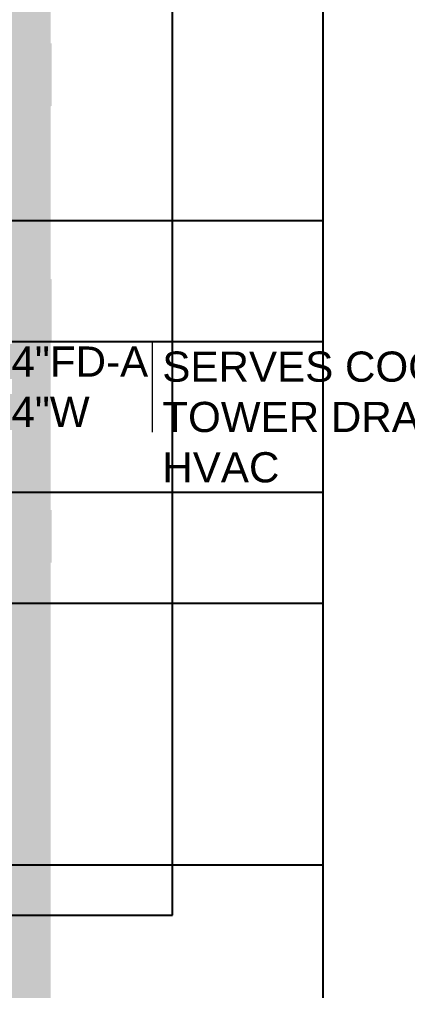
# Model space of a CAD drawing. Extents: x -6836 to 13740, y -142 to 3166.
# Drawn here: x 1373.7 to 1431.6, y 893.2 to 1038 of the extents above; entities that cross this region are included whole.
import ezdxf
from ezdxf import colors
from ezdxf.entities.mleader import LeaderData, LeaderLine
from ezdxf.enums import TextEntityAlignment as Align
from ezdxf.math import Vec2, Vec3

# ---------------------------------------------------------------- set-up
doc = ezdxf.new("R2010")
doc.units = 0
doc.header["$LTSCALE"] = 18
doc.header["$MEASUREMENT"] = 0
doc.linetypes.add('VENT', pattern=[0.30000000000000004, 0.2, -0.1])
for name, color, linetype, lineweight in [('G-ANNO-TEXT', 70, 'Continuous', 0), ('P-WH-EXH-N', 133, 'VENT', 60), ('P-WH-EXH-N @ 768', 133, 'VENT', 60)]:
    doc.layers.add(name, color=color, linetype=linetype, lineweight=lineweight)
doc.layers.add('P-IW-N', color=1, linetype='Continuous')
doc.layers.add('P-IW-N @ 768', color=1, linetype='Continuous')
doc.styles.add('Arial', font='arial.ttf')

# ---------------------------------------------------------------- blocks, each defined once
blk = doc.blocks.new('*U131')
at = {"layer": 'DEFPOINTS'}
blk.add_lwpolyline([(-0.15625, -0.06249999999999999), (0.15625, -0.0625), (0.15625, 0.0625), (-0.15625, 0.0625)], close=True, dxfattribs=at)
at = {"style": 'Arial'}
blk.add_text('EXH', height=0.078125, dxfattribs=at).set_placement((-2.775557561562891e-17, -2.775557561562891e-17), align=Align.MIDDLE)
blk = doc.blocks.new('*U2901')
at = {"layer": 'P-WH-EXH-N @ 768', "linetype": 'ByBlock', "lineweight": -2, "xscale": 768, "yscale": 768, "zscale": 768}
blk.add_blockref('*U131', (1299, 919.5), dxfattribs=at)
blk = doc.blocks.new('*U2902')
at = {"layer": 'P-WH-EXH-N @ 768', "linetype": 'ByBlock', "lineweight": -2, "xscale": 768, "yscale": 768, "zscale": 768}
blk.add_blockref('*U131', (1299, 960), dxfattribs=at)
blk = doc.blocks.new('*U2903')
at = {"layer": 'P-WH-EXH-N @ 768', "linetype": 'ByBlock', "lineweight": -2, "xscale": 768, "yscale": 768, "zscale": 768}
blk.add_blockref('*U131', (1299, 999), dxfattribs=at)
blk = doc.blocks.new('*U2904')
at = {"layer": 'P-WH-EXH-N @ 768', "linetype": 'ByBlock', "lineweight": -2, "xscale": 768, "yscale": 768, "zscale": 768}
blk.add_blockref('*U131', (1299, 1038), dxfattribs=at)
blk = doc.blocks.new('*U65')
at = {"layer": 'DEFPOINTS'}
blk.add_lwpolyline([(-0.125, -0.06249999999999999), (0.125, -0.06249999999999998), (0.125, 0.06250000000000003), (-0.125, 0.0625)], close=True, dxfattribs=at)
at = {"style": 'Arial'}
blk.add_text('IW', height=0.078125, dxfattribs=at).set_placement((-9.393444791544109e-18, 0), align=Align.MIDDLE)
blk = doc.blocks.new('*U2908')
at = {"layer": 'P-IW-N @ 768', "linetype": 'ByBlock', "lineweight": -2, "xscale": 768, "yscale": 768, "zscale": 768, "rotation": 90}
blk.add_blockref('*U65', (1348.5, 1000.5), dxfattribs=at)

msp = doc.modelspace()

# ---------------------------------------------------------------- linework, layer by layer
at = {"layer": 'G-ANNO-TEXT'}
msp.add_line((1393.5, 990), (1393.5, 976.5), dxfattribs=at)

# ---------------------------------------------------------------- block references
at = {"layer": 'P-IW-N'}
msp.add_blockref('*U2908', (0, 0), dxfattribs=at)
at = {"layer": 'P-WH-EXH-N'}
for name in ['*U2904', '*U2903', '*U2902', '*U2901']:
    msp.add_blockref(name, (0, 0), dxfattribs=at)

# ---------------------------------------------------------------- texts
at = {"layer": 'G-ANNO-TEXT', "insert": (1395, 988.5), "char_height": 4.5, "attachment_point": 1, "style": 'Arial'}
msp.add_mtext_dynamic_manual_height_columns('SERVES COOLING TOWER DRAIN -BY HVAC', width=75.47226523322024, gutter_width=22.5, heights=[0], dxfattribs=at)

# ---------------------------------------------------------------- leaders
at = {"layer": 'G-ANNO-TEXT'}
ml = msp.add_multileader_mtext('Standard', dxfattribs=at)
ml.set_content('IRRIGATION CONTROL PANEL BY OTHERS', color=256, style='Arial')
ml.set_leader_properties(color=256, linetype='ByLayer', lineweight=-1)
ml.build(insert=Vec2(0, 0))
ml.multileader.update_dxf_attribs({"has_dogleg": 0, "dogleg_length": 0.125, "arrow_head_size": 6, "scale": 48})
ctx = ml.context
ctx.base_point, ctx.scale, ctx.char_height, ctx.arrow_head_size, ctx.landing_gap_size, ctx.plane_origin = Vec3(3338.155866302865, 988.5), 48, 4.5, 6, 1.5, Vec3(3420, 976.5)
ctx.text_align_type = 2
notes = []
notes.append((ctx, [(0, (1, 1, 0), (3415.5, 988.5), (-1, 0), 6, [(0, [(3420, 976.5), (3412.5, 988.5)], 0, [])])]))
ctx.mtext.insert, ctx.mtext.width, ctx.mtext.alignment, ctx.mtext.flow_direction = Vec3(3408, 990.7883697135061), 74.47366244882869, 3, 5
ml = msp.add_multileader_mtext('Standard', dxfattribs=at)
ml.set_content('4"FD-A\\P4"W', color=256, style='Arial')
ml.set_leader_properties(color=256, linetype='ByLayer', lineweight=-1)
ml.build(insert=Vec2(0, 0))
ml.multileader.update_dxf_attribs({"has_dogleg": 0, "dogleg_length": 0.125, "arrow_head_size": 6, "scale": 48})
ctx = ml.context
ctx.base_point, ctx.scale, ctx.char_height, ctx.arrow_head_size, ctx.landing_gap_size, ctx.plane_origin = Vec3(1371, 987), 48, 4.5, 6, 1.5, Vec3(1347, 978)
notes.append((ctx, [(0, (1, 1, 0), (1365, 987), (1, 0), 6, [(0, [(1347, 978), (1356, 987)], 0, [])])]))
ctx.mtext.insert, ctx.mtext.flow_direction = Vec3(1372.5, 989.25), 5
for ctx, leaders in notes:
    for number, flags, end, landing, length, lines in leaders:
        leader = LeaderData()
        leader.index, (leader.has_last_leader_line, leader.has_dogleg_vector, leader.attachment_direction) = number, flags
        leader.last_leader_point, leader.dogleg_vector, leader.dogleg_length = Vec3(end), Vec3(landing), length
        for number, points, colour, breaks in lines:
            line = LeaderLine()
            line.index, line.vertices, line.color, line.breaks = number, Vec3.list(points), colors.encode_raw_color(colour), breaks
            leader.lines.append(line)
        ctx.leaders.append(leader)

doc.saveas('drawing.dxf')
